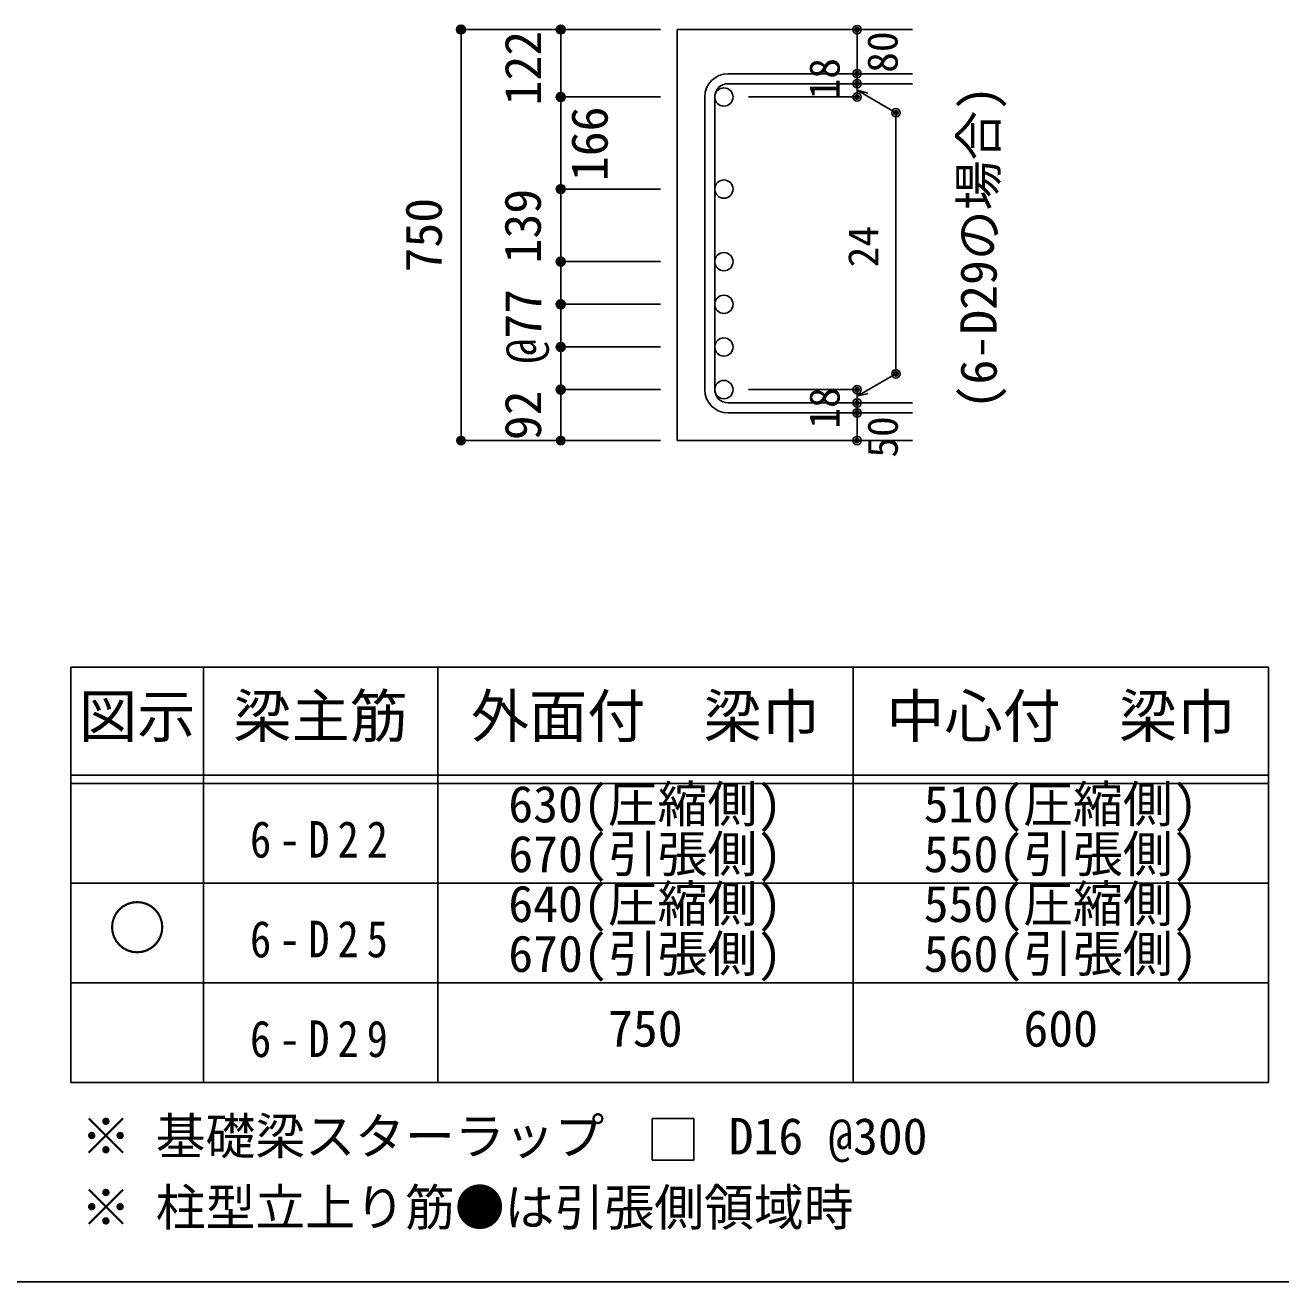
# Model space of a CAD drawing. Units: millimetres at full size, sheet at 1:30, with parts at other scales. Extents: x -5973 to 5954, y -4195 to 4201.
# Drawn here: x 1365 to 3633, y 3 to 2272 of the extents above; entities that cross this region are included whole.
import ezdxf
from ezdxf.enums import TextEntityAlignment as Align

# ---------------------------------------------------------------- set-up
doc = ezdxf.new("R2010")
doc.units = ezdxf.units.MM
doc.header["$LTSCALE"] = 30
doc.header["$PDMODE"] = 32
doc.header["$PDSIZE"] = 15
for name, color, linetype in [('0-1_躯体線', 2, 'Continuous'), ('0-5_基礎梁筋', 7, 'Continuous'), ('0-6_スタラップ筋', 7, 'Continuous'), ('0-7_文字', 4, 'Continuous'), ('0-D_寸法', 4, 'Continuous'), ('6-7_文字', 7, 'Continuous'), ('6-E_枠', 7, 'Continuous'), ('F-0_枠', 6, 'Continuous')]:
    doc.layers.add(name, color=color, linetype=linetype)
doc.styles.add('ＭＳ ゴシック', font='')
doc.styles.get('ＭＳ ゴシック').set_extended_font_data('MS Gothic')

msp = doc.modelspace()

# ---------------------------------------------------------------- linework, layer by layer
at = {"layer": '0-1_躯体線'}
for p, q in [((2967.44, 2263.76), (2542.44, 2263.76)), ((2542.44, 2263.76), (2542.44, 1521.76)), ((2967.44, 1521.76), (2542.44, 1521.76))]:
    msp.add_line(p, q, dxfattribs=at)
at = {"layer": '0-5_基礎梁筋', "color": 3}
for centre in [(2626.94, 2142.06), (2626.94, 1975.76), (2626.94, 1844.76), (2626.94, 1767.76), (2626.94, 1690.76), (2626.94, 1613.76)]:
    msp.add_circle(centre, 16.5, dxfattribs=at)
at = {"layer": '0-6_スタラップ筋'}
for p, q in [((2634.44, 2184.06), (2967.44, 2184.06)), ((2634.44, 2166.06), (2967.44, 2166.06)), ((2592.44, 2142.06), (2592.44, 1613.76)), ((2610.44, 2142.06), (2610.44, 1613.76)), ((2634.44, 1589.76), (2967.44, 1589.76)), ((2634.44, 1571.76), (2967.44, 1571.76))]:
    msp.add_line(p, q, dxfattribs=at)
for centre, radius, start, end in [((2634.44, 2142.06), 42, 90, 180), ((2634.44, 2142.06), 24, 90, 180), ((2634.44, 1613.76), 42, 180, 270), ((2634.44, 1613.76), 24, 180, 270)]:
    msp.add_arc(centre, radius, start, end, dxfattribs=at)
at = {"layer": '0-D_寸法'}
for p, q in [((2152.44, 2263.76), (2332.44, 2263.76)), ((2152.44, 2263.76), (2332.44, 2263.76)), ((2152.44, 1521.76), (2152.44, 2263.76)), ((2332.44, 2263.76), (2512.44, 2263.76)), ((2332.44, 2263.76), (2512.44, 2263.76)), ((2332.44, 2263.76), (2332.44, 1521.76)), ((2867.44, 2184.06), (2867.44, 2263.76)), ((2867.44, 2263.76), (2867.44, 2184.06)), ((2867.44, 2166.06), (2867.44, 2184.06)), ((2867.44, 2166.06), (2867.44, 2142.06)), ((2332.44, 2142.06), (2512.44, 2142.06)), ((2332.44, 2142.06), (2512.44, 2142.06)), ((2867.44, 2142.06), (2671.35, 2142.06)), ((2867.44, 2154.06), (2937.5, 2113.61)), ((2867.44, 2154.06), (2886.76, 2148.88)), ((2937.5, 2113.61), (2937.5, 1642.21)), ((2332.44, 1975.76), (2512.44, 1975.76)), ((2332.44, 1975.76), (2512.44, 1975.76)), ((2332.44, 1844.76), (2512.44, 1844.76)), ((2332.44, 1767.76), (2512.44, 1767.76)), ((2332.44, 1690.76), (2512.44, 1690.76)), ((2867.44, 1601.76), (2937.5, 1642.21)), ((2332.44, 1613.76), (2512.44, 1613.76)), ((2332.44, 1557.79), (2332.44, 1613.76)), ((2867.44, 1613.76), (2671.35, 1613.76)), ((2867.44, 1589.76), (2867.44, 1613.76)), ((2867.44, 1601.76), (2886.76, 1606.93)), ((2867.44, 1571.76), (2867.44, 1589.76)), ((2867.44, 1521.76), (2867.44, 1571.76)), ((2152.44, 1521.76), (2332.44, 1521.76)), ((2332.44, 1521.76), (2512.44, 1521.76))]:
    msp.add_line(p, q, dxfattribs=at)
for centre, radius in [((2152.44, 2263.76), 8), ((2152.44, 2263.76), 7.2), ((2152.44, 2263.76), 6.4), ((2152.44, 2263.76), 5.6), ((2332.44, 2263.76), 8), ((2332.44, 2263.76), 7.2), ((2332.44, 2263.76), 6.4), ((2332.44, 2263.76), 5.6), ((2152.44, 2263.76), 4.8), ((2152.44, 2263.76), 4), ((2152.44, 2263.76), 3.2), ((2152.44, 2263.76), 2.4), ((2152.44, 2263.76), 1.6), ((2152.44, 2263.76), 0.8), ((2332.44, 2263.76), 4.8), ((2332.44, 2263.76), 4), ((2332.44, 2263.76), 3.2), ((2332.44, 2263.76), 2.4), ((2332.44, 2263.76), 1.6), ((2332.44, 2263.76), 0.8), ((2867.44, 2263.76), 4), ((2867.44, 2263.76), 3.6), ((2867.44, 2263.76), 3.2), ((2867.44, 2263.76), 2.8), ((2867.44, 2263.76), 2.4), ((2867.44, 2263.76), 2), ((2867.44, 2263.76), 1.6), ((2867.44, 2263.76), 1.2), ((2867.44, 2263.76), 0.8), ((2867.44, 2263.76), 0.4), ((2867.44, 2184.06), 4), ((2867.44, 2184.06), 3.6), ((2867.44, 2184.06), 3.2), ((2867.44, 2184.06), 2.8), ((2867.44, 2184.06), 2.4), ((2867.44, 2184.06), 2), ((2867.44, 2184.06), 1.6), ((2867.44, 2184.06), 1.2), ((2867.44, 2184.06), 0.8), ((2867.44, 2184.06), 0.4), ((2867.44, 2166.06), 4), ((2867.44, 2166.06), 3.6), ((2867.44, 2166.06), 3.2), ((2867.44, 2166.06), 2.8), ((2867.44, 2166.06), 2.4), ((2867.44, 2166.06), 2), ((2867.44, 2166.06), 1.6), ((2867.44, 2166.06), 1.2), ((2867.44, 2166.06), 0.8), ((2867.44, 2166.06), 0.4), ((2332.44, 2142.06), 8), ((2332.44, 2142.06), 7.2), ((2332.44, 2142.06), 6.4), ((2332.44, 2142.06), 5.6), ((2332.44, 2142.06), 4.8), ((2332.44, 2142.06), 4), ((2332.44, 2142.06), 3.2), ((2332.44, 2142.06), 2.4), ((2332.44, 2142.06), 1.6), ((2332.44, 2142.06), 0.8), ((2867.44, 2142.06), 4), ((2867.44, 2142.06), 3.6), ((2867.44, 2142.06), 3.2), ((2867.44, 2142.06), 2.8), ((2867.44, 2142.06), 2.4), ((2867.44, 2142.06), 2), ((2867.44, 2142.06), 1.6), ((2867.44, 2142.06), 1.2), ((2867.44, 2142.06), 0.8), ((2867.44, 2142.06), 0.4), ((2937.5, 2113.61), 4), ((2937.5, 2113.61), 3.6), ((2937.5, 2113.61), 3.2), ((2937.5, 2113.61), 2.8), ((2937.5, 2113.61), 2.4), ((2937.5, 2113.61), 2), ((2937.5, 2113.61), 1.6), ((2937.5, 2113.61), 1.2), ((2937.5, 2113.61), 0.8), ((2937.5, 2113.61), 0.4), ((2332.44, 1975.76), 8), ((2332.44, 1975.76), 7.2), ((2332.44, 1975.76), 6.4), ((2332.44, 1975.76), 5.6), ((2332.44, 1975.76), 4.8), ((2332.44, 1975.76), 4), ((2332.44, 1975.76), 3.2), ((2332.44, 1975.76), 2.4), ((2332.44, 1975.76), 1.6), ((2332.44, 1975.76), 0.8), ((2332.44, 1844.76), 8), ((2332.44, 1844.76), 7.2), ((2332.44, 1844.76), 6.4), ((2332.44, 1844.76), 5.6), ((2332.44, 1844.76), 4.8), ((2332.44, 1844.76), 4), ((2332.44, 1844.76), 3.2), ((2332.44, 1844.76), 2.4), ((2332.44, 1844.76), 1.6), ((2332.44, 1844.76), 0.8), ((2332.44, 1767.76), 8), ((2332.44, 1767.76), 7.2), ((2332.44, 1767.76), 6.4), ((2332.44, 1767.76), 5.6), ((2332.44, 1767.76), 4.8), ((2332.44, 1767.76), 4), ((2332.44, 1767.76), 3.2), ((2332.44, 1767.76), 2.4), ((2332.44, 1767.76), 1.6), ((2332.44, 1767.76), 0.8), ((2332.44, 1690.76), 8), ((2332.44, 1690.76), 7.2), ((2332.44, 1690.76), 6.4), ((2332.44, 1690.76), 5.6), ((2332.44, 1690.76), 4.8), ((2332.44, 1690.76), 4), ((2332.44, 1690.76), 3.2), ((2332.44, 1690.76), 2.4), ((2332.44, 1690.76), 1.6), ((2332.44, 1690.76), 0.8), ((2937.5, 1642.21), 4), ((2937.5, 1642.21), 3.6), ((2937.5, 1642.21), 3.2), ((2937.5, 1642.21), 2.8), ((2937.5, 1642.21), 2.4), ((2937.5, 1642.21), 2), ((2937.5, 1642.21), 1.6), ((2937.5, 1642.21), 1.2), ((2937.5, 1642.21), 0.8), ((2937.5, 1642.21), 0.4), ((2332.44, 1613.76), 8), ((2332.44, 1613.76), 7.2), ((2332.44, 1613.76), 6.4), ((2332.44, 1613.76), 5.6), ((2332.44, 1613.76), 4.8), ((2332.44, 1613.76), 4), ((2332.44, 1613.76), 3.2), ((2332.44, 1613.76), 2.4), ((2332.44, 1613.76), 1.6), ((2332.44, 1613.76), 0.8), ((2867.44, 1613.76), 4), ((2867.44, 1613.76), 3.6), ((2867.44, 1613.76), 3.2), ((2867.44, 1613.76), 2.8), ((2867.44, 1613.76), 2.4), ((2867.44, 1613.76), 2), ((2867.44, 1613.76), 1.6), ((2867.44, 1613.76), 1.2), ((2867.44, 1613.76), 0.8), ((2867.44, 1613.76), 0.4), ((2867.44, 1589.76), 4), ((2867.44, 1589.76), 3.6), ((2867.44, 1589.76), 3.2), ((2867.44, 1589.76), 2.8), ((2867.44, 1589.76), 2.4), ((2867.44, 1589.76), 2), ((2867.44, 1589.76), 1.6), ((2867.44, 1589.76), 1.2), ((2867.44, 1589.76), 0.8), ((2867.44, 1589.76), 0.4), ((2867.44, 1571.76), 4), ((2867.44, 1571.76), 3.6), ((2867.44, 1571.76), 3.2), ((2867.44, 1571.76), 2.8), ((2867.44, 1571.76), 2.4), ((2867.44, 1571.76), 2), ((2867.44, 1571.76), 1.6), ((2867.44, 1571.76), 1.2), ((2867.44, 1571.76), 0.8), ((2867.44, 1571.76), 0.4), ((2152.44, 1521.76), 7.2), ((2152.44, 1521.76), 6.4), ((2152.44, 1521.76), 5.6), ((2152.44, 1521.76), 4.8), ((2152.44, 1521.76), 4), ((2152.44, 1521.76), 3.2), ((2152.44, 1521.76), 2.4), ((2152.44, 1521.76), 1.6), ((2152.44, 1521.76), 0.8), ((2332.44, 1521.76), 7.2), ((2332.44, 1521.76), 6.4), ((2332.44, 1521.76), 5.6), ((2332.44, 1521.76), 4.8), ((2332.44, 1521.76), 4), ((2332.44, 1521.76), 3.2), ((2332.44, 1521.76), 2.4), ((2332.44, 1521.76), 1.6), ((2332.44, 1521.76), 0.8), ((2867.44, 1521.76), 4), ((2867.44, 1521.76), 3.6), ((2867.44, 1521.76), 3.2), ((2867.44, 1521.76), 2.8), ((2867.44, 1521.76), 2.4), ((2867.44, 1521.76), 2), ((2867.44, 1521.76), 1.6), ((2867.44, 1521.76), 1.2), ((2867.44, 1521.76), 0.8), ((2867.44, 1521.76), 0.4)]:
    msp.add_circle(centre, radius, dxfattribs=at)
at = {"layer": '0-D_寸法', "color": 7}
for p in [(2152.44, 2263.76), (2332.44, 2263.76), (2867.44, 2263.76), (2867.44, 2184.06), (2867.44, 2166.06), (2332.44, 2142.06), (2867.44, 2142.06), (2937.5, 2113.61), (2332.44, 1975.76), (2332.44, 1844.76), (2332.44, 1844.76), (2332.44, 1767.76), (2332.44, 1767.76), (2332.44, 1690.76), (2332.44, 1690.76), (2937.5, 1642.21), (2332.44, 1613.76), (2332.44, 1613.76), (2867.44, 1613.76), (2867.44, 1613.76), (2867.44, 1589.76), (2867.44, 1571.76), (2152.44, 1521.76), (2332.44, 1521.76), (2867.44, 1521.76)]:
    msp.add_point(p, dxfattribs=at)
at = {"layer": '6-7_文字'}
msp.add_lwpolyline([(2497.69, 222.8), (2572.69, 222.8), (2572.69, 297.8), (2497.69, 297.8)], close=True, dxfattribs=at)
at = {"layer": '6-E_枠', "color": 3}
for p, q in [((1447.71, 1112.77), (1447.71, 362.77)), ((1447.71, 1112.77), (3610.24, 1112.77)), ((3610.24, 1112.77), (3610.24, 362.77)), ((1447.71, 362.77), (3610.24, 362.77))]:
    msp.add_line(p, q, dxfattribs=at)
at = {"layer": '6-E_枠'}
for p, q in [((1687.71, 1112.77), (1687.71, 362.77)), ((2110.24, 1112.77), (2110.24, 362.77)), ((2860.24, 1112.77), (2860.24, 362.77)), ((1447.71, 917.77), (3610.24, 917.77)), ((1447.71, 902.77), (3610.24, 902.77)), ((1447.71, 722.77), (3610.24, 722.77)), ((1447.71, 542.77), (3610.24, 542.77))]:
    msp.add_line(p, q, dxfattribs=at)
at = {"layer": 'F-0_枠', "color": 2}
msp.add_line((3723.6, 2.95), (-5972.88, 2.95), dxfattribs=at)

# ---------------------------------------------------------------- texts
at = {"layer": '0-7_文字', "color": 7, "style": 'ＭＳ ゴシック'}
msp.add_text('(6-D29の場合)', height=65.98, rotation=90, dxfattribs=at).set_placement((3139.32, 1578.14), align=Align.BOTTOM_LEFT)
at = {"layer": '0-D_寸法', "style": 'ＭＳ ゴシック'}
for s, height, p in [('122', 65.98, (2316.85, 2126.84)), ('80', 54.99, (2957.09, 2185.66)), ('18', 54.99, (2852.44, 2137.56)), ('166', 65.98, (2436.9, 1990.18)), ('750', 65.98, (2137.44, 1825.26)), ('139', 65.98, (2316.27, 1841.6)), ('24', 54.99, (2922.5, 1834.41)), ('@77', 65.98, (2317.13, 1660.75)), ('18', 54.99, (2852.44, 1543.26)), ('92', 65.98, (2316.75, 1522.47)), ('50', 54.99, (2957.44, 1490.76))]:
    msp.add_text(s, height=height, rotation=90, dxfattribs=at).set_placement(p, align=Align.BOTTOM_LEFT)
at = {"layer": '6-7_文字', "color": 2, "style": 'ＭＳ ゴシック'}
for s, p in [('図示', (1462.71, 962.77)), ('梁主筋', (1741.48, 962.77)), ('外面付\u3000梁巾', (2170.24, 962.77)), ('中心付\u3000梁巾', (2920.24, 962.77)), ('○', (1515.21, 580.27))]:
    msp.add_text(s, height=76.98, dxfattribs=at).set_placement(p, align=Align.BOTTOM_LEFT)
at = {"layer": '6-7_文字', "style": 'ＭＳ ゴシック'}
for s, p in [('630(圧縮側)', (2237.74, 812.77)), ('510(圧縮側)', (2987.74, 812.77)), ('670(引張側)', (2237.74, 722.77)), ('550(引張側)', (2987.74, 722.77)), ('640(圧縮側)', (2237.74, 632.77)), ('550(圧縮側)', (2987.74, 632.77)), ('670(引張側)', (2237.74, 542.77)), ('560(引張側)', (2987.74, 542.77)), ('750', (2417.74, 407.77)), ('600', (3167.74, 407.77)), ('※ 基礎梁スターラップ     D16 @300', (1466.27, 213.19)), ('※ 柱型立上り筋●は引張側領域時', (1466.27, 84.68))]:
    msp.add_text(s, height=65.98, dxfattribs=at).set_placement(p, align=Align.BOTTOM_LEFT)
at = {"layer": '6-7_文字', "char_height": 65.98, "attachment_point": 7, "style": 'ＭＳ ゴシック'}
for s, insert in [('\\T1.38;\\W0.85;6-D22', (1771.48, 767.77)), ('\\T1.38;\\W0.85;6-D25', (1771.48, 587.77)), ('\\T1.38;\\W0.85;6-D29', (1771.48, 407.77))]:
    msp.add_mtext(s, dxfattribs=dict(at, insert=insert))

doc.saveas('drawing.dxf')
